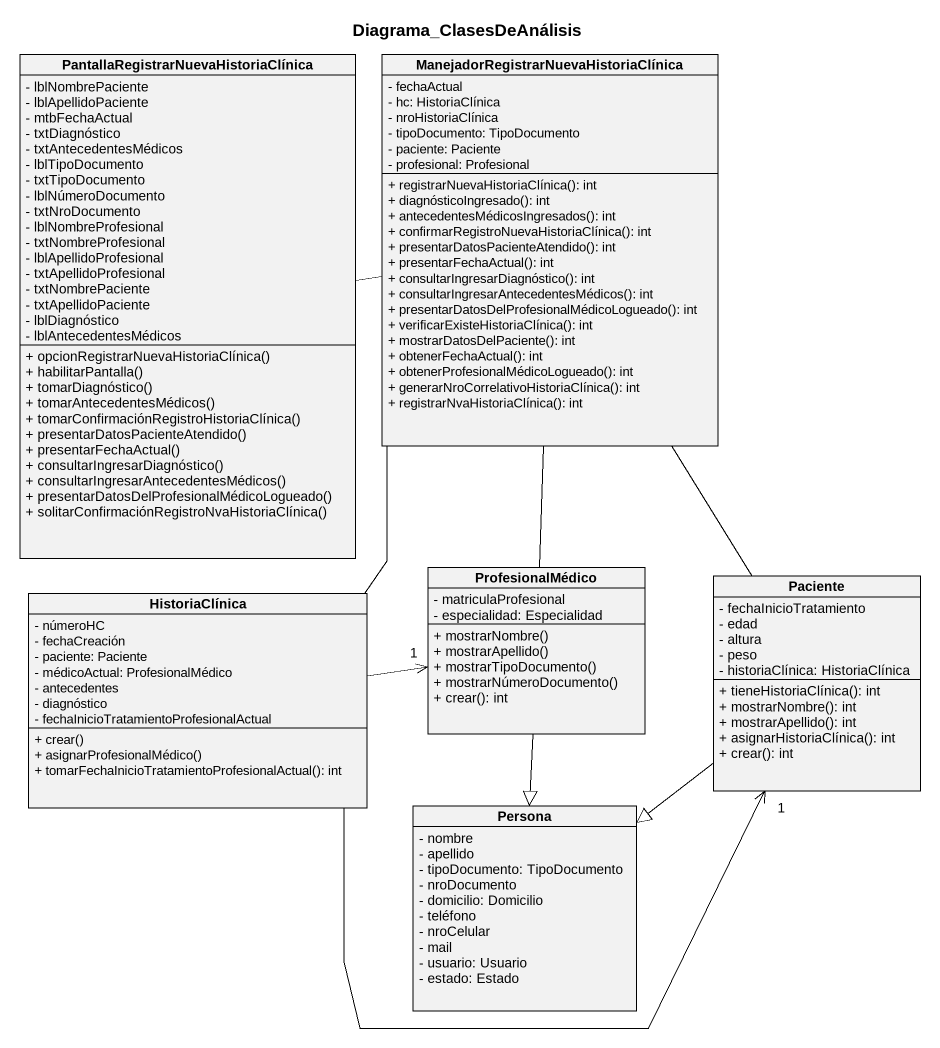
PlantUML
@startuml
title Diagrama_ClasesDeAnálisis
hide circle
hide empty members
skinparam classAttributeIconSize 0
class "PantallaRegistrarNuevaHistoriaClínica" as PantallaRegistrarNuevaHistor {
  - lblNombrePaciente
  - lblApellidoPaciente
  - mtbFechaActual
  - txtDiagnóstico
  - txtAntecedentesMédicos
  - lblTipoDocumento
  - txtTipoDocumento
  - lblNúmeroDocumento
  - txtNroDocumento
  - lblNombreProfesional
  - txtNombreProfesional
  - lblApellidoProfesional
  - txtApellidoProfesional
  - txtNombrePaciente
  - txtApellidoPaciente
  - lblDiagnóstico
  - lblAntecedentesMédicos
  + opcionRegistrarNuevaHistoriaClínica()
  + habilitarPantalla()
  + tomarDiagnóstico()
  + tomarAntecedentesMédicos()
  + tomarConfirmaciónRegistroHistoriaClínica()
  + presentarDatosPacienteAtendido()
  + presentarFechaActual()
  + consultarIngresarDiagnóstico()
  + consultarIngresarAntecedentesMédicos()
  + presentarDatosDelProfesionalMédicoLogueado()
  + solitarConfirmaciónRegistroNvaHistoriaClínica()
}
class "ManejadorRegistrarNuevaHistoriaClínica" as ManejadorRegistrarNuevaHisto {
  - fechaActual
  - hc: HistoriaClínica
  - nroHistoriaClínica
  - tipoDocumento: TipoDocumento
  - paciente: Paciente
  - profesional: Profesional
  + registrarNuevaHistoriaClínica(): int
  + diagnósticoIngresado(): int
  + antecedentesMédicosIngresados(): int
  + confirmarRegistroNuevaHistoriaClínica(): int
  + presentarDatosPacienteAtendido(): int
  + presentarFechaActual(): int
  + consultarIngresarDiagnóstico(): int
  + consultarIngresarAntecedentesMédicos(): int
  + presentarDatosDelProfesionalMédicoLogueado(): int
  + verificarExisteHistoriaClínica(): int
  + mostrarDatosDelPaciente(): int
  + obtenerFechaActual(): int
  + obtenerProfesionalMédicoLogueado(): int
  + generarNroCorrelativoHistoriaClínica(): int
  + registrarNvaHistoriaClínica(): int
}
class ProfesionalMédico {
  - matriculaProfesional
  - especialidad: Especialidad
  + mostrarNombre()
  + mostrarApellido()
  + mostrarTipoDocumento()
  + mostrarNúmeroDocumento()
  + crear(): int
}
class HistoriaClínica {
  - númeroHC
  - fechaCreación
  - paciente: Paciente
  - médicoActual: ProfesionalMédico
  - antecedentes
  - diagnóstico
  - fechaInicioTratamientoProfesionalActual
  + crear()
  + asignarProfesionalMédico()
  + tomarFechaInicioTratamientoProfesionalActual(): int
}
class Paciente {
  - fechaInicioTratamiento
  - edad
  - altura
  - peso
  - historiaClínica: HistoriaClínica
  + tieneHistoriaClínica(): int
  + mostrarNombre(): int
  + mostrarApellido(): int
  + asignarHistoriaClínica(): int
  + crear(): int
}
class Persona {
  - nombre
  - apellido
  - tipoDocumento: TipoDocumento
  - nroDocumento
  - domicilio: Domicilio
  - teléfono
  - nroCelular
  - mail
  - usuario: Usuario
  - estado: Estado
}
PantallaRegistrarNuevaHistor -right- ManejadorRegistrarNuevaHisto
ManejadorRegistrarNuevaHisto -- ProfesionalMédico
ManejadorRegistrarNuevaHisto -- HistoriaClínica
ManejadorRegistrarNuevaHisto -- Paciente
ProfesionalMédico --|> Persona
HistoriaClínica -right-> "1" ProfesionalMédico
HistoriaClínica -right-> "1" Paciente
Paciente --|> Persona
@enduml
